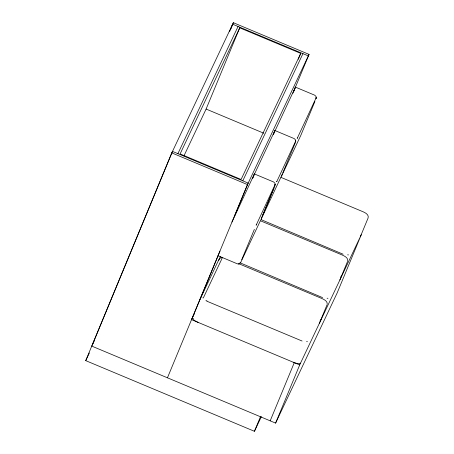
<?xml version="1.0" encoding="UTF-8"?>
<svg xmlns="http://www.w3.org/2000/svg" width="454" height="454" viewBox="0 0 454 454"><rect width="100%" height="100%" fill="white"/><g stroke="black" fill="none" stroke-linecap="round" stroke-linejoin="round"><path stroke-width="0.68" d="M327.215 304.169C327.521 301.195 324.338 299.64 322.073 298.59L239.303 263.916L237.425 263.853L218.09 255.755L219.929 251.124M256.289 224.702L256.141 225.218L275.238 184.267L275.045 185.272L275.028 183.354L273.711 182.02L254.376 173.922L231.971 222.051M276.815 181.305L276.673 181.821L295.764 140.871L295.577 141.875L295.56 139.951L294.243 138.618L274.908 130.519L253.707 175.755M297.347 137.908L297.2 138.419L316.296 97.468L316.103 98.478L316.086 96.554L314.77 95.221L295.435 87.123L273.223 134.77M275.118 184.835L275.238 184.267M295.645 141.438L295.764 140.871M316.177 98.041L316.296 97.468M254.376 173.922L253.695 175.726M274.908 130.519L273.683 133.652M295.435 87.123L293.789 91.288M253.514 176.169L252.515 178.604M261.379 416.619L254.433 431.3L85.732 360.635L171.782 152.896L233.362 22.7L309.066 54.406L292.887 93.252M92.468 344.586L172.492 151.392L248.19 183.098L234.894 215.196M229.667 31.411L232.652 24.21L308.351 55.916M230.649 29.249L233.362 22.7M184.001 155.784L206.105 109.056L239.746 27.83L300.741 53.379L298.301 59.275M167.452 377.802L247.481 184.602L309.066 54.406M192.025 318.697L218.351 255.137M218.766 260.341L220.36 256.499M254.359 229.372L241.732 259.66M273.841 188.302L261.351 218.459M274.886 185.975L262.259 216.263M295.412 142.573L282.791 172.866M314.9 101.503L300.832 135.343L281.73 175.732M254.433 431.3L260.454 416.761M270.187 420.835L294.283 362.667M275.595 423.1L299.691 364.931L361.276 234.735L337.18 292.904L275.595 423.1L91.753 346.096L94.772 339.711M319.361 323.344L327.056 304.77M339.893 279.942L347.582 261.373M252.498 178.649L253.094 177.213M281.877 175.062L282.326 173.978M281.418 176.152L261.198 219.134M260.454 220.57L240.671 262.531M206.882 301.201L302.063 341.016M322.59 297.62L239.899 262.747M343.116 254.217L261.078 219.623M177.9 153.656L238.061 26.474M239.746 27.83L180.102 153.929L241.097 179.478L300.741 53.379M85.732 360.635L89.353 352.979M242.782 180.834L302.943 53.651M200.095 299.254L218.913 259.478L220.383 257.974L222.727 257.617M193.166 316.211L194.074 314.293M222.119 258.235L203.301 298.011L202.768 297.852M281.503 176.101L281.815 175.567M260.971 219.498L261.288 218.964M240.444 262.9L240.756 262.361M347.633 254.836L348.473 254.915M327.101 298.233L327.947 298.318M306.575 341.635L307.42 341.714M239.996 263.337L238.617 264.029L239.44 263.638M206.105 109.056L263.853 133.243M281.009 177.395L363.132 211.791C365.549 212.83 369.102 214.793 368.109 217.977L360.419 236.545A7.043 1.998 22.5 0 0 360.419 235.984M171.782 152.896L247.481 184.602M260.483 220.792L342.605 255.188C344.87 256.238 348.048 257.793 347.741 260.772M193.461 318.634L192.263 318.129L191.548 319.633L299.691 364.931M205.917 300.463L206.99 300.957M341.601 276.327A7.014 1.992 22.5 0 1 340.602 276.844M321.074 319.724A7.014 1.992 22.5 0 1 320.076 320.246M300.548 363.121A7.014 1.992 22.5 0 1 293.244 362.235M198.092 322.374A7.065 2.009 22.5 0 1 192.405 317.828"/></g></svg>
